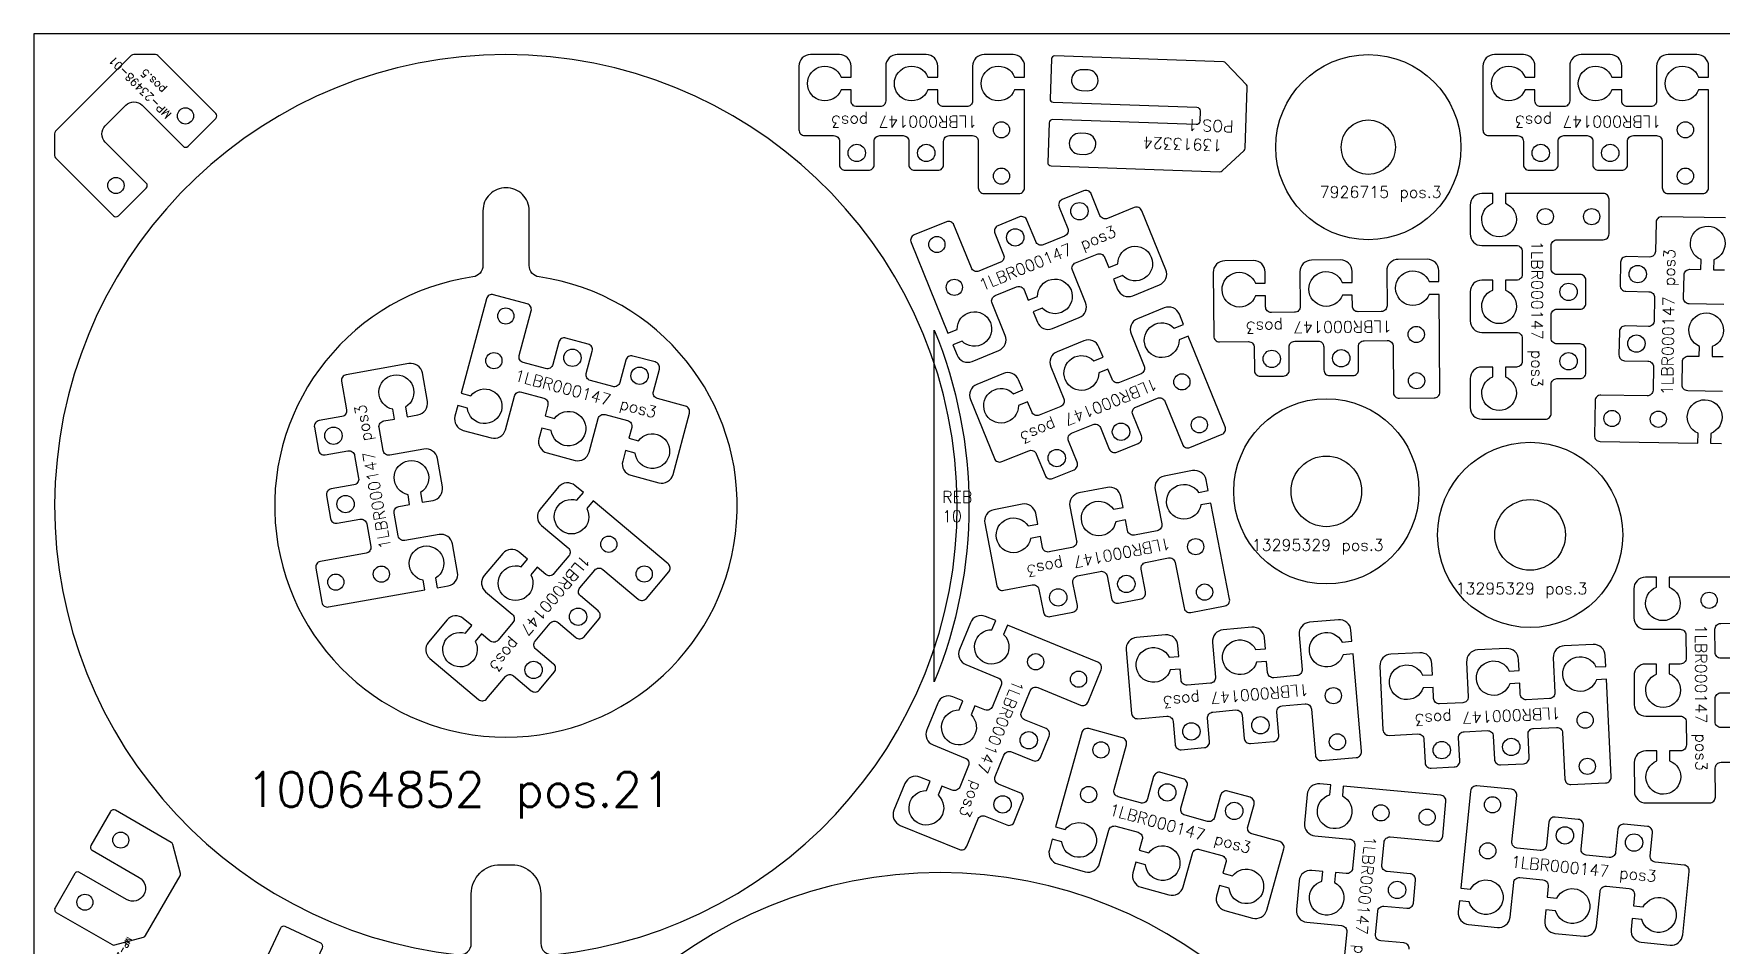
# Model space of a CAD drawing. Header units: millimetres. Extents: x 2625 to 5125, y -105 to 1860.
# Drawn here: x 2625 to 4083, y 1072 to 1860 of the extents above; entities that cross this region are included whole.
import ezdxf

# ---------------------------------------------------------------- set-up
doc = ezdxf.new("R2010")
doc.units = ezdxf.units.MM
for name, color, linetype in [('10064852', 7, 'Continuous'), ('13295329', 7, 'Continuous'), ('13913324', 7, 'Continuous'), ('1LBR000147', 7, 'Continuous'), ('7926715', 7, 'Continuous'), ('MP-23498-01', 7, 'Continuous'), ('MP-23498-02', 7, 'Continuous'), ('Rebaixo', 6, 'Continuous'), ('sheet', 24, 'Continuous'), ('Texto', 7, 'Continuous')]:
    doc.layers.add(name, color=color, linetype=linetype)
doc.styles.get("Standard").update_dxf_attribs({"font": 'txt.shx'})

msp = doc.modelspace()

# ---------------------------------------------------------------- linework, layer by layer
at = {"layer": '10064852', "color": 6}
for points in [[(3003.1, 1074.1), (3003.1, 1117, -0.414214), (3028.1, 1142), (3038.1, 1142, -0.414214), (3063.1, 1117), (3063.1, 1074.1, 0.44545), (3074.1, 1064.2, 18.947222), (2992, 1064.2, 0.44545)], [(3061.6, 1649.9, -0.372825), (3053.1, 1659.8), (3053.1, 1707, 0.414214), (3033.1, 1727), (3033.1, 1727, 0.414214), (3013.1, 1707), (3013.1, 1659.8, -0.372825), (3004.5, 1649.9, 13.928203)], [(3438.1, 367.4, 0.44545), (3449.2, 357.4, 18.947222), (3367.1, 357.4, 0.44545), (3378.1, 367.4), (3378.1, 410.3, -0.414214), (3403.1, 435.3), (3413.1, 435.3, -0.414214), (3438.1, 410.3)]]:
    msp.add_lwpolyline(points, format="xyb", close=True, dxfattribs=at)
at = {"layer": '13295329', "color": 32}
for centre, radius in [((3741.9, 1464.6), 80), ((3918, 1427), 80), ((3741.9, 1464.6), 30.5), ((3918, 1427), 30.5)]:
    msp.add_circle(centre, radius, dxfattribs=at)
at = {"layer": '13913324', "color": 32}
for points in [[(3671.8, 1761.2), (3673.6, 1813.7, 0.198912), (3672.8, 1815.9), (3655.2, 1834.7, 0.198912), (3653.1, 1835.7), (3507.4, 1840.8, 0.414214), (3504.3, 1837.9), (3503.2, 1803.9, 0.414213), (3506, 1800.8), (3630, 1796.5, -0.414213), (3632.9, 1793.4), (3632.5, 1784.4, -0.414213), (3629.4, 1781.5), (3505.5, 1785.8, 0.414214), (3502.4, 1782.9), (3501.2, 1748.9, 0.414214), (3504.1, 1745.8), (3649.8, 1740.7, 0.198912), (3651.9, 1741.5), (3670.8, 1759.1, 0.198912)], [(3530.4, 1810.9), (3535.4, 1810.8, 0.999976), (3536, 1828.8), (3531, 1828.9, 0.999894)], [(3528.5, 1756), (3533.5, 1755.8, 0.999986), (3534.1, 1773.8), (3529.1, 1774, 0.999903)]]:
    msp.add_lwpolyline(points, format="xyb", close=True, dxfattribs=at)
at = {"layer": '1LBR000147', "color": 32}
for points in [[(3331.2, 1811.5), (3322.6, 1811.5, -5.264597), (3322.6, 1822.5), (3331.2, 1822.5), (3331.2, 1832, 0.414214), (3321.2, 1842), (3296.2, 1842, 0.414214), (3286.2, 1832), (3286.2, 1777, 0.414214), (3291.2, 1772), (3316.2, 1772, -0.414214), (3321.2, 1767), (3321.2, 1747, 0.414214), (3326.2, 1742), (3346.2, 1742, 0.414214), (3351.2, 1747), (3351.2, 1767, -0.414214), (3356.2, 1772), (3376.2, 1772, -0.414214), (3381.2, 1767), (3381.2, 1747, 0.414214), (3386.2, 1742), (3406.2, 1742, 0.414214), (3411.2, 1747), (3411.2, 1767, -0.414214), (3416.2, 1772), (3436.2, 1772, -0.414214), (3441.2, 1767), (3441.2, 1727, 0.414214), (3446.2, 1722), (3476.2, 1722, 0.414214), (3481.2, 1727), (3481.2, 1811.5), (3472.6, 1811.5, -5.264597), (3472.6, 1822.5), (3481.2, 1822.5), (3481.2, 1832, 0.414214), (3471.2, 1842), (3446.2, 1842, 0.414214), (3436.2, 1832), (3436.2, 1802, -0.414214), (3431.2, 1797), (3411.2, 1797, -0.414214), (3406.2, 1802), (3406.2, 1811.5), (3397.6, 1811.5, -5.264597), (3397.6, 1822.5), (3406.2, 1822.5), (3406.2, 1832, 0.414214), (3396.2, 1842), (3371.2, 1842, 0.414214), (3361.2, 1832), (3361.2, 1802, -0.414214), (3356.2, 1797), (3336.2, 1797, -0.414214), (3331.2, 1802)], [(3922.2, 1811.5), (3913.6, 1811.5, -5.264597), (3913.6, 1822.5), (3922.2, 1822.5), (3922.2, 1832, 0.414214), (3912.2, 1842), (3887.2, 1842, 0.414214), (3877.2, 1832), (3877.2, 1777, 0.414214), (3882.2, 1772), (3907.2, 1772, -0.414214), (3912.2, 1767), (3912.2, 1747, 0.414214), (3917.2, 1742), (3937.2, 1742, 0.414214), (3942.2, 1747), (3942.2, 1767, -0.414214), (3947.2, 1772), (3967.2, 1772, -0.414214), (3972.2, 1767), (3972.2, 1747, 0.414214), (3977.2, 1742), (3997.2, 1742, 0.414214), (4002.2, 1747), (4002.2, 1767, -0.414214), (4007.2, 1772), (4027.2, 1772, -0.414214), (4032.2, 1767), (4032.2, 1727, 0.414214), (4037.2, 1722), (4067.2, 1722, 0.414214), (4072.2, 1727), (4072.2, 1811.5), (4063.6, 1811.5, -5.264597), (4063.6, 1822.5), (4072.2, 1822.5), (4072.2, 1832, 0.414214), (4062.2, 1842), (4037.2, 1842, 0.414214), (4027.2, 1832), (4027.2, 1802, -0.414214), (4022.2, 1797), (4002.2, 1797, -0.414214), (3997.2, 1802), (3997.2, 1811.5), (3988.6, 1811.5, -5.264597), (3988.6, 1822.5), (3997.2, 1822.5), (3997.2, 1832, 0.414214), (3987.2, 1842), (3962.2, 1842, 0.414214), (3952.2, 1832), (3952.2, 1802, -0.414214), (3947.2, 1797), (3927.2, 1797, -0.414214), (3922.2, 1802)], [(3553.9, 1658.1), (3561.8, 1661.3, -5.264597), (3565.9, 1651.1), (3558, 1647.9), (3561.6, 1639.1, 0.414214), (3574.7, 1633.6), (3597.8, 1643.1, 0.414214), (3603.3, 1656.1), (3582.5, 1707.1, 0.414214), (3576, 1709.8), (3552.8, 1700.3, -0.414214), (3546.3, 1703.1), (3538.8, 1721.6, 0.414214), (3532.2, 1724.3), (3513.7, 1716.8, 0.414214), (3511, 1710.3), (3518.5, 1691.7, -0.414214), (3515.8, 1685.2), (3497.3, 1677.7, -0.414214), (3490.8, 1680.4), (3483.2, 1698.9, 0.414214), (3476.7, 1701.7), (3458.2, 1694.1, 0.414214), (3455.4, 1687.6), (3463, 1669.1, -0.414214), (3460.3, 1662.5), (3441.7, 1655, -0.414214), (3435.2, 1657.7), (3420.1, 1694.8, 0.414214), (3413.6, 1697.5), (3385.8, 1686.2, 0.414214), (3383.1, 1679.6), (3415, 1601.4), (3422.9, 1604.6, -5.264597), (3427.1, 1594.5), (3419.2, 1591.2), (3422.8, 1582.4, 0.414214), (3435.8, 1576.9), (3458.9, 1586.4, 0.414214), (3464.4, 1599.4), (3453.1, 1627.2, -0.414214), (3455.8, 1633.7), (3474.3, 1641.3, -0.414214), (3480.8, 1638.6), (3484.4, 1629.8), (3492.4, 1633, -5.264597), (3496.5, 1622.8), (3488.6, 1619.6), (3492.2, 1610.8, 0.414214), (3505.2, 1605.3), (3528.4, 1614.7, 0.414214), (3533.9, 1627.8), (3522.5, 1655.6, -0.414214), (3525.3, 1662.1), (3543.8, 1669.6, -0.414214), (3550.3, 1666.9)], [(3896.7, 1572), (3896.7, 1563.5, -5.264597), (3885.7, 1563.5), (3885.7, 1572), (3876.2, 1572, 0.414214), (3866.2, 1562), (3866.2, 1537, 0.414214), (3876.2, 1527), (3931.2, 1527, 0.414214), (3936.2, 1532), (3936.2, 1557, -0.414214), (3941.2, 1562), (3961.2, 1562, 0.414214), (3966.2, 1567), (3966.2, 1587, 0.414214), (3961.2, 1592), (3941.2, 1592, -0.414214), (3936.2, 1597), (3936.2, 1617, -0.414214), (3941.2, 1622), (3961.2, 1622, 0.414214), (3966.2, 1627), (3966.2, 1647, 0.414214), (3961.2, 1652), (3941.2, 1652, -0.414214), (3936.2, 1657), (3936.2, 1677, -0.414214), (3941.2, 1682), (3981.2, 1682, 0.414214), (3986.2, 1687), (3986.2, 1717, 0.414214), (3981.2, 1722), (3896.7, 1722), (3896.7, 1713.5, -5.264597), (3885.7, 1713.5), (3885.7, 1722), (3876.2, 1722, 0.414214), (3866.2, 1712), (3866.2, 1687, 0.414214), (3876.2, 1677), (3906.2, 1677, -0.414214), (3911.2, 1672), (3911.2, 1652, -0.414214), (3906.2, 1647), (3896.7, 1647), (3896.7, 1638.5, -5.264597), (3885.7, 1638.5), (3885.7, 1647), (3876.2, 1647, 0.414214), (3866.2, 1637), (3866.2, 1612, 0.414214), (3876.2, 1602), (3906.2, 1602, -0.414214), (3911.2, 1597), (3911.2, 1577, -0.414214), (3906.2, 1572)], [(3689.3, 1633.6), (3680.8, 1633.5, -5.264597), (3680.7, 1644.5), (3689.2, 1644.6), (3689.1, 1654.1, 0.414214), (3679.1, 1664), (3654.1, 1663.8, 0.414214), (3644.1, 1653.7), (3644.6, 1598.7, 0.414214), (3649.6, 1593.8), (3674.6, 1594, -0.414214), (3679.7, 1589), (3679.8, 1569, 0.414214), (3684.9, 1564.1), (3704.9, 1564.2, 0.414214), (3709.8, 1569.3), (3709.7, 1589.3, -0.414214), (3714.6, 1594.3), (3734.6, 1594.5, -0.414214), (3739.7, 1589.5), (3739.8, 1569.5, 0.414214), (3744.9, 1564.6), (3764.9, 1564.7, 0.414214), (3769.8, 1569.8), (3769.7, 1589.8, -0.414214), (3774.6, 1594.8), (3794.6, 1595, -0.414214), (3799.7, 1590), (3800, 1550, 0.414214), (3805, 1545), (3835, 1545.3, 0.414214), (3840, 1550.3), (3839.3, 1634.8), (3830.8, 1634.8, -5.264597), (3830.7, 1645.8), (3839.2, 1645.8), (3839.1, 1655.3, 0.414214), (3829.1, 1665.2), (3804.1, 1665, 0.414214), (3794.1, 1655), (3794.4, 1625, -0.414214), (3789.4, 1619.9), (3769.4, 1619.8, -0.414214), (3764.4, 1624.7), (3764.3, 1634.2), (3755.8, 1634.1, -5.264597), (3755.7, 1645.1), (3764.2, 1645.2), (3764.1, 1654.7, 0.414214), (3754.1, 1664.6), (3729.1, 1664.4, 0.414214), (3719.1, 1654.3), (3719.4, 1624.3, -0.414214), (3714.4, 1619.3), (3694.4, 1619.1, -0.414214), (3689.4, 1624.1)], [(3139.2, 1510.5), (3147.5, 1508.3, -5.264597), (3144.6, 1497.7), (3136.4, 1499.9), (3133.9, 1490.7, 0.414214), (3141, 1478.5), (3165.1, 1472, 0.414214), (3177.4, 1479.1), (3191.6, 1532.2, 0.414214), (3188.1, 1538.3), (3163.9, 1544.8, -0.414214), (3160.4, 1550.9), (3165.6, 1570.2, 0.414214), (3162, 1576.4), (3142.7, 1581.5, 0.414214), (3136.6, 1578), (3131.4, 1558.7, -0.414214), (3125.3, 1555.2), (3106, 1560.3, -0.414214), (3102.4, 1566.5), (3107.6, 1585.8, 0.414214), (3104.1, 1591.9), (3084.8, 1597.1, 0.414214), (3078.6, 1593.5), (3073.5, 1574.2, -0.414214), (3067.3, 1570.7), (3048, 1575.9, -0.414214), (3044.5, 1582), (3054.8, 1620.6, 0.414214), (3051.3, 1626.7), (3022.3, 1634.5, 0.414214), (3016.2, 1631), (2994.3, 1549.4), (3002.6, 1547.1, -5.264597), (2999.7, 1536.5), (2991.5, 1538.7), (2989, 1529.6, 0.414214), (2996.1, 1517.3), (3020.2, 1510.8, 0.414214), (3032.5, 1517.9), (3040.3, 1546.9, -0.414214), (3046.4, 1550.4), (3065.7, 1545.2, -0.414214), (3069.2, 1539.1), (3066.8, 1529.9), (3075, 1527.7, -5.264597), (3072.2, 1517.1), (3063.9, 1519.3), (3061.5, 1510.1, 0.414214), (3068.5, 1497.9), (3092.7, 1491.4, 0.414214), (3104.9, 1498.5), (3112.7, 1527.5, -0.414214), (3118.8, 1531), (3138.1, 1525.8, -0.414214), (3141.7, 1519.7)], [(3483.7, 1542), (3475.8, 1538.7, -5.264597), (3471.7, 1548.9), (3479.6, 1552.2), (3476, 1561, 0.414214), (3462.9, 1566.4), (3439.8, 1557, 0.414214), (3434.3, 1543.9), (3455.1, 1493, 0.414214), (3461.6, 1490.3), (3484.8, 1499.7, -0.414214), (3491.3, 1497), (3498.9, 1478.5, 0.414214), (3505.4, 1475.7), (3523.9, 1483.3, 0.414214), (3526.6, 1489.8), (3519.1, 1508.3, -0.414214), (3521.8, 1514.9), (3540.3, 1522.4, -0.414214), (3546.8, 1519.7), (3554.4, 1501.2, 0.414214), (3560.9, 1498.4), (3579.4, 1506, 0.414214), (3582.2, 1512.5), (3574.6, 1531, -0.414214), (3577.4, 1537.5), (3595.9, 1545.1, -0.414214), (3602.4, 1542.4), (3617.5, 1505.3, 0.414214), (3624, 1502.6), (3651.8, 1513.9, 0.414214), (3654.5, 1520.4), (3622.6, 1598.7), (3614.7, 1595.4, -5.264597), (3610.5, 1605.6), (3618.4, 1608.9), (3614.9, 1617.7, 0.414214), (3601.8, 1623.1), (3578.7, 1613.7, 0.414214), (3573.2, 1600.6), (3584.5, 1572.9, -0.414214), (3581.8, 1566.3), (3563.3, 1558.8, -0.414214), (3556.8, 1561.5), (3553.2, 1570.3), (3545.3, 1567.1, -5.264597), (3541.1, 1577.3), (3549, 1580.5), (3545.4, 1589.3, 0.414214), (3532.4, 1594.8), (3509.2, 1585.3, 0.414214), (3503.8, 1572.3), (3515.1, 1544.5, -0.414214), (3512.4, 1538), (3493.8, 1530.4, -0.414214), (3487.3, 1533.2)], [(2936.8, 1527.1), (2935.3, 1535.5, -5.264597), (2946.2, 1537.4), (2947.7, 1529), (2957, 1530.7, 0.414214), (2965.1, 1542.3), (2960.8, 1566.9, 0.414214), (2949.2, 1575), (2895, 1565.4, 0.414214), (2891, 1559.7), (2895.3, 1535, -0.414214), (2891.3, 1529.2), (2871.6, 1525.8, 0.414214), (2867.5, 1520), (2871, 1500.3, 0.414214), (2876.8, 1496.2), (2896.5, 1499.7, -0.414214), (2902.3, 1495.6), (2905.7, 1475.9, -0.414214), (2901.7, 1470.2), (2882, 1466.7, 0.414214), (2877.9, 1460.9), (2881.4, 1441.2, 0.414214), (2887.2, 1437.1), (2906.9, 1440.6, -0.414214), (2912.7, 1436.6), (2916.2, 1416.9, -0.414214), (2912.1, 1411.1), (2872.7, 1404.1, 0.414214), (2868.7, 1398.3), (2873.9, 1368.8, 0.414214), (2879.7, 1364.7), (2962.9, 1379.4), (2961.4, 1387.8, -5.264597), (2972.2, 1389.7), (2973.7, 1381.3), (2983.1, 1383, 0.414214), (2991.2, 1394.5), (2986.8, 1419.2, 0.414214), (2975.2, 1427.3), (2945.7, 1422.1, -0.414214), (2939.9, 1426.1), (2936.4, 1445.8, -0.414214), (2940.5, 1451.6), (2949.8, 1453.3), (2948.4, 1461.7, -5.264597), (2959.2, 1463.6), (2960.7, 1455.2), (2970, 1456.8, 0.414214), (2978.1, 1468.4), (2973.8, 1493, 0.414214), (2962.2, 1501.1), (2932.7, 1495.9, -0.414214), (2926.9, 1500), (2923.4, 1519.7, -0.414214), (2927.5, 1525.5)], [(3494.8, 1425.5), (3486.4, 1423.9, -5.264597), (3484.3, 1434.7), (3492.7, 1436.3), (3490.8, 1445.7, 0.414214), (3479.1, 1453.5), (3454.6, 1448.7, 0.414214), (3446.7, 1437), (3457.3, 1383, 0.414214), (3463.2, 1379.1), (3487.7, 1383.9, -0.414214), (3493.6, 1379.9), (3497.4, 1360.3, 0.414214), (3503.3, 1356.4), (3522.9, 1360.3, 0.414214), (3526.9, 1366.1), (3523, 1385.7, -0.414214), (3527, 1391.6), (3546.6, 1395.5, -0.414214), (3552.4, 1391.5), (3556.3, 1371.9, 0.414214), (3562.2, 1368), (3581.8, 1371.8, 0.414214), (3585.7, 1377.7), (3581.9, 1397.3, -0.414214), (3585.8, 1403.2), (3605.4, 1407.1, -0.414214), (3611.3, 1403.1), (3619, 1363.9, 0.414214), (3624.9, 1360), (3654.4, 1365.7, 0.414214), (3658.3, 1371.6), (3642, 1454.5), (3633.6, 1452.9, -5.264597), (3631.5, 1463.7), (3639.8, 1465.3), (3638, 1474.6, 0.414214), (3626.3, 1482.5), (3601.7, 1477.7, 0.414214), (3593.9, 1465.9), (3599.7, 1436.5, -0.414214), (3595.7, 1430.6), (3576.1, 1426.8, -0.414214), (3570.2, 1430.7), (3568.4, 1440), (3560, 1438.4, -5.264597), (3557.9, 1449.2), (3566.3, 1450.8), (3564.4, 1460.1, 0.414214), (3552.7, 1468), (3528.1, 1463.2, 0.414214), (3520.3, 1451.5), (3526.1, 1422, -0.414214), (3522.1, 1416.1), (3502.5, 1412.3, -0.414214), (3496.6, 1416.2)], [(3011.9, 1341.5), (3006.4, 1335, -5.264597), (2998, 1342), (3003.5, 1348.6), (2996.2, 1354.7, 0.414214), (2982.1, 1353.5), (2966.1, 1334.3, 0.414214), (2967.3, 1320.2), (3009.4, 1284.9, 0.414214), (3016.5, 1285.5), (3032.5, 1304.6, -0.414214), (3039.6, 1305.2), (3054.9, 1292.4, 0.414214), (3061.9, 1293), (3074.8, 1308.3, 0.414214), (3074.2, 1315.4), (3058.9, 1328.2, -0.414214), (3058.2, 1335.3), (3071.1, 1350.6, -0.414214), (3078.1, 1351.2), (3093.5, 1338.4, 0.414214), (3100.5, 1339), (3113.4, 1354.3, 0.414214), (3112.7, 1361.3), (3097.4, 1374.2, -0.414214), (3096.8, 1381.2), (3109.7, 1396.6, -0.414214), (3116.7, 1397.2), (3147.4, 1371.5, 0.414214), (3154.4, 1372.1), (3173.7, 1395.1, 0.414214), (3173.1, 1402.1), (3108.3, 1456.4), (3102.8, 1449.9, -5.264597), (3094.4, 1456.9), (3099.9, 1463.5), (3092.6, 1469.6, 0.414214), (3078.5, 1468.4), (3062.5, 1449.2, 0.414214), (3063.7, 1435.1), (3086.7, 1415.8, -0.414214), (3087.3, 1408.8), (3074.4, 1393.5, -0.414214), (3067.4, 1392.9), (3060.1, 1399), (3054.6, 1392.4, -5.264597), (3046.2, 1399.5), (3051.7, 1406), (3044.4, 1412.1, 0.414214), (3030.3, 1410.9), (3014.3, 1391.8, 0.414214), (3015.5, 1377.7), (3038.5, 1358.4, -0.414214), (3039.1, 1351.3), (3026.2, 1336, -0.414214), (3019.2, 1335.4)], [(3409.8, 1210), (3406.6, 1202.1, -5.264597), (3396.4, 1206.2), (3399.6, 1214.1), (3390.8, 1217.7, 0.414214), (3377.8, 1212.2), (3368.3, 1189.1, 0.414214), (3373.8, 1176), (3424.8, 1155.3, 0.414214), (3431.3, 1158), (3440.7, 1181.2, -0.414214), (3447.2, 1183.9), (3465.8, 1176.4, 0.414214), (3472.3, 1179.1), (3479.8, 1197.7, 0.414214), (3477.1, 1204.2), (3458.5, 1211.7, -0.414214), (3455.8, 1218.2), (3463.3, 1236.8, -0.414214), (3469.9, 1239.5), (3488.4, 1232, 0.414214), (3494.9, 1234.7), (3502.4, 1253.2, 0.414214), (3499.7, 1259.7), (3481.2, 1267.3, -0.414214), (3478.4, 1273.8), (3486, 1292.3, -0.414214), (3492.5, 1295.1), (3529.5, 1280, 0.414214), (3536.1, 1282.7), (3547.4, 1310.5, 0.414214), (3544.6, 1317), (3466.4, 1348.9), (3463.1, 1341, -5.264597), (3453, 1345.1), (3456.2, 1353), (3447.4, 1356.6, 0.414214), (3434.4, 1351.1), (3424.9, 1328, 0.414214), (3430.4, 1315), (3458.2, 1303.6, -0.414214), (3460.9, 1297.1), (3453.4, 1278.6, -0.414214), (3446.9, 1275.9), (3438.1, 1279.4), (3434.9, 1271.5, -5.264597), (3424.7, 1275.7), (3427.9, 1283.6), (3419.1, 1287.2, 0.414214), (3406.1, 1281.7), (3396.6, 1258.5, 0.414214), (3402.1, 1245.5), (3429.9, 1234.2, -0.414214), (3432.7, 1227.7), (3425.1, 1209.1, -0.414214), (3418.6, 1206.4)], [(3615.5, 1311.1), (3607, 1310.3, -5.264597), (3606.1, 1321.3), (3614.6, 1322), (3613.7, 1331.5, 0.414214), (3602.9, 1340.6), (3578, 1338.4, 0.414214), (3568.9, 1327.6), (3573.7, 1272.8, 0.414214), (3579.1, 1268.2), (3604, 1270.4, -0.414214), (3609.5, 1265.9), (3611.2, 1246, 0.414214), (3616.6, 1241.4), (3636.5, 1243.2, 0.414214), (3641.1, 1248.6), (3639.3, 1268.5, -0.414214), (3643.9, 1273.9), (3663.8, 1275.7, -0.414214), (3669.2, 1271.1), (3671, 1251.2, 0.414214), (3676.4, 1246.7), (3696.3, 1248.4, 0.414214), (3700.9, 1253.8), (3699.1, 1273.8, -0.414214), (3703.7, 1279.2), (3723.6, 1280.9, -0.414214), (3729, 1276.4), (3732.5, 1236.5, 0.414214), (3737.9, 1232), (3767.8, 1234.6, 0.414214), (3772.3, 1240), (3765, 1324.2), (3756.4, 1323.5, -5.264597), (3755.5, 1334.4), (3764, 1335.2), (3763.2, 1344.6, 0.414214), (3752.3, 1353.7), (3727.4, 1351.5, 0.414214), (3718.3, 1340.7), (3721, 1310.8, -0.414214), (3716.4, 1305.4), (3696.5, 1303.6, -0.414214), (3691.1, 1308.2), (3690.2, 1317.6), (3681.7, 1316.9, -5.264597), (3680.8, 1327.9), (3689.3, 1328.6), (3688.5, 1338.1, 0.414214), (3677.6, 1347.2), (3652.7, 1345, 0.414214), (3643.6, 1334.1), (3646.2, 1304.2, -0.414214), (3641.7, 1298.8), (3621.8, 1297.1, -0.414214), (3616.4, 1301.6)], [(3834.1, 1295.2), (3825.6, 1294.8, -5.264597), (3825.1, 1305.8), (3833.6, 1306.2), (3833.2, 1315.7, 0.414214), (3822.7, 1325.2), (3797.7, 1324, 0.414214), (3788.2, 1313.5), (3790.8, 1258.6, 0.414214), (3796.1, 1253.8), (3821, 1255, -0.414214), (3826.3, 1250.2), (3827.2, 1230.3, 0.414214), (3832.5, 1225.5), (3852.4, 1226.5, 0.414214), (3857.2, 1231.7), (3856.2, 1251.7, -0.414214), (3861, 1256.9), (3881, 1257.9, -0.414214), (3886.2, 1253.1), (3887.2, 1233.1, 0.414214), (3892.4, 1228.4), (3912.4, 1229.3, 0.414214), (3917.1, 1234.6), (3916.2, 1254.5, -0.414214), (3920.9, 1259.8), (3940.9, 1260.7, -0.414214), (3946.1, 1256), (3948, 1216, 0.414214), (3953.3, 1211.3), (3983.2, 1212.7, 0.414214), (3988, 1217.9), (3984, 1302.3), (3975.4, 1301.9, -5.264597), (3974.9, 1312.9), (3983.4, 1313.3), (3983, 1322.8, 0.414214), (3972.5, 1332.3), (3947.5, 1331.1, 0.414214), (3938, 1320.7), (3939.5, 1290.7, -0.414214), (3934.7, 1285.5), (3914.7, 1284.5, -0.414214), (3909.5, 1289.3), (3909.1, 1298.8), (3900.5, 1298.4, -5.264597), (3900, 1309.3), (3908.5, 1309.7), (3908.1, 1319.2, 0.414214), (3897.6, 1328.7), (3872.6, 1327.6, 0.414214), (3863.1, 1317.1), (3864.6, 1287.1, -0.414214), (3859.8, 1281.9), (3839.8, 1280.9, -0.414214), (3834.6, 1285.7)], [(3652.6, 1134.6), (3660.8, 1132.3, -5.264597), (3657.9, 1121.7), (3649.6, 1124), (3647.1, 1114.9, 0.414214), (3654.1, 1102.6), (3678.1, 1095.9, 0.414214), (3690.5, 1102.8), (3705.2, 1155.8, 0.414214), (3701.7, 1162), (3677.6, 1168.7, -0.414214), (3674.1, 1174.8), (3679.5, 1194.1, 0.414214), (3676, 1200.3), (3656.7, 1205.6, 0.414214), (3650.6, 1202.1), (3645.2, 1182.9, -0.414214), (3639.1, 1179.4), (3619.8, 1184.7, -0.414214), (3616.3, 1190.9), (3621.7, 1210.2, 0.414214), (3618.2, 1216.3), (3598.9, 1221.7, 0.414214), (3592.7, 1218.2), (3587.4, 1198.9, -0.414214), (3581.2, 1195.4), (3562, 1200.8, -0.414214), (3558.5, 1206.9), (3569.2, 1245.5, 0.414214), (3565.7, 1251.6), (3536.8, 1259.6, 0.414214), (3530.6, 1256.2), (3508, 1174.7), (3516.3, 1172.5, -5.264597), (3513.3, 1161.9), (3505.1, 1164.1), (3502.6, 1155, 0.414214), (3509.5, 1142.7), (3533.6, 1136, 0.414214), (3545.9, 1143), (3553.9, 1171.9, -0.414214), (3560.1, 1175.3), (3579.4, 1170, -0.414214), (3582.9, 1163.8), (3580.3, 1154.7), (3588.5, 1152.4, -5.264597), (3585.6, 1141.8), (3577.4, 1144.1), (3574.8, 1134.9, 0.414214), (3581.8, 1122.6), (3605.9, 1115.9, 0.414214), (3618.2, 1122.9), (3626.2, 1151.8, -0.414214), (3632.4, 1155.3), (3651.6, 1149.9, -0.414214), (3655.1, 1143.8)], [(4007.3, 1106.4), (4015.8, 1105.6, -5.264597), (4014.6, 1094.6), (4006.1, 1095.5), (4005.2, 1086, 0.414214), (4014.1, 1075.1), (4039, 1072.5, 0.414214), (4049.9, 1081.5), (4055.5, 1136.2, 0.414214), (4051.1, 1141.7), (4026.2, 1144.2, -0.414214), (4021.7, 1149.7), (4023.7, 1169.6, 0.414214), (4019.3, 1175.1), (3999.4, 1177.1, 0.414214), (3993.9, 1172.6), (3991.9, 1152.7, -0.414214), (3986.4, 1148.3), (3966.5, 1150.3, -0.414214), (3962, 1155.8), (3964.1, 1175.7, 0.414214), (3959.6, 1181.2), (3939.7, 1183.2, 0.414214), (3934.2, 1178.7), (3932.2, 1158.8, -0.414214), (3926.7, 1154.4), (3906.8, 1156.4, -0.414214), (3902.3, 1161.9), (3906.4, 1201.7, 0.414214), (3901.9, 1207.2), (3872.1, 1210.2, 0.414214), (3866.6, 1205.7), (3858, 1121.7), (3866.5, 1120.8, -5.264597), (3865.4, 1109.9), (3856.9, 1110.7), (3855.9, 1101.3, 0.414214), (3864.9, 1090.3), (3889.7, 1087.8, 0.414214), (3900.7, 1096.7), (3903.8, 1126.6, -0.414214), (3909.2, 1131), (3929.1, 1129, -0.414214), (3933.6, 1123.5), (3932.6, 1114.1), (3941.1, 1113.2, -5.264597), (3940, 1102.2), (3931.5, 1103.1), (3930.6, 1093.7, 0.414214), (3939.5, 1082.7), (3964.4, 1080.2, 0.414214), (3975.3, 1089.1), (3978.4, 1118.9, -0.414214), (3983.9, 1123.4), (4003.7, 1121.4, -0.414214), (4008.2, 1115.9)]]:
    msp.add_lwpolyline(points, format="xyb", close=True, dxfattribs=at)
for points in [[(4086.8, 1701), (4031.8, 1701.9, 0.414214), (4026.8, 1697), (4026.3, 1672, -0.414214), (4021.2, 1667.1), (4001.2, 1667.4, 0.414214), (3996.2, 1662.5), (3995.8, 1642.5, 0.414214), (4000.7, 1637.5), (4020.7, 1637.1, -0.414214), (4025.6, 1632), (4025.3, 1612, -0.414214), (4020.2, 1607.1), (4000.2, 1607.5, 0.414214), (3995.1, 1602.5), (3994.8, 1582.5, 0.414214), (3999.7, 1577.5), (4019.7, 1577.1, -0.414214), (4024.6, 1572), (4024.2, 1552, -0.414214), (4019.1, 1547.1), (3979.1, 1547.8, 0.414214), (3974.1, 1542.9), (3973.5, 1512.9, 0.414214), (3978.4, 1507.8), (4062.9, 1506.3), (4063.1, 1514.9, -5.264597), (4074.1, 1514.7), (4073.9, 1506.2), (4083.4, 1506, 0.414214)], [(4085.5, 1626), (4055.5, 1626.5, -0.414214), (4050.6, 1631.6), (4051, 1651.6, -0.414214), (4056.1, 1656.5), (4065.6, 1656.3), (4065.7, 1664.9, -5.264597), (4076.7, 1664.7), (4076.6, 1656.1), (4086.1, 1656, 0.414214)], [(4084.2, 1551), (4054.2, 1551.5, -0.414214), (4049.3, 1556.6), (4049.7, 1576.6, -0.414214), (4054.7, 1581.5), (4064.2, 1581.3), (4064.4, 1589.9, -5.264597), (4075.4, 1589.7), (4075.2, 1581.1), (4084.7, 1581, 0.414214)], [(4122.6, 1390.6), (4038.1, 1390.4), (4038.1, 1381.9, -5.264597), (4027.1, 1381.8), (4027.1, 1390.4), (4017.6, 1390.4, 0.414214), (4007.6, 1380.3), (4007.7, 1355.3, 0.414214), (4017.7, 1345.4), (4047.7, 1345.4, -0.414214), (4052.7, 1340.5), (4052.8, 1320.5, -0.414214), (4047.8, 1315.4), (4038.3, 1315.4), (4038.3, 1306.9, -5.264597), (4027.3, 1306.8), (4027.3, 1315.4), (4017.8, 1315.4, 0.414214), (4007.8, 1305.3), (4007.9, 1280.3, 0.414214), (4017.9, 1270.4), (4047.9, 1270.4, -0.414214), (4052.9, 1265.5), (4053, 1245.5, -0.414214), (4048, 1240.4), (4038.5, 1240.4), (4038.5, 1231.9, -5.264597), (4027.5, 1231.8), (4027.5, 1240.4), (4018, 1240.4, 0.414214), (4008, 1230.3), (4008.1, 1205.3, 0.414214), (4018.1, 1195.4), (4073.1, 1195.5, 0.414214), (4078.1, 1200.5), (4078, 1225.5, -0.414214), (4083, 1230.5), (4103, 1230.6, 0.414214)], [(4102.8, 1320.6), (4082.8, 1320.5, -0.414214), (4077.8, 1325.5), (4077.7, 1345.5, -0.414214), (4082.7, 1350.5), (4122.7, 1350.6, 0.414214)], [(4102.9, 1260.6), (4082.9, 1260.5, -0.414214), (4077.9, 1265.5), (4077.9, 1285.5, -0.414214), (4082.9, 1290.5), (4102.9, 1290.6, 0.414214)], [(3813.4, 1069.1, 0.414214), (3808.9, 1074.5), (3788.9, 1076.3, -0.414214), (3784.4, 1081.8), (3786.3, 1101.7, -0.414214), (3791.7, 1106.2), (3811.6, 1104.4, 0.414214), (3817.1, 1108.9), (3818.9, 1128.8, 0.414214), (3814.4, 1134.2), (3794.5, 1136.1, -0.414214), (3790, 1141.5), (3791.8, 1161.4, -0.414214), (3797.2, 1166), (3837.1, 1162.3, 0.414214), (3842.5, 1166.8), (3845.3, 1196.7, 0.414214), (3840.8, 1202.1), (3756.6, 1209.9), (3755.8, 1201.4, -5.264597), (3744.9, 1202.4), (3745.7, 1210.9), (3736.2, 1211.8, 0.414214), (3725.3, 1202.7), (3723, 1177.9, 0.414214), (3732.1, 1167), (3761.9, 1164.2, -0.414214), (3766.5, 1158.8), (3764.6, 1138.9, -0.414214), (3759.2, 1134.3), (3749.7, 1135.2), (3748.9, 1126.7, -5.264597), (3738, 1127.7), (3738.8, 1136.2), (3729.3, 1137.1, 0.414214), (3718.4, 1128.1), (3716.1, 1103.2, 0.414214), (3725.1, 1092.3), (3755, 1089.5, -0.414214), (3759.5, 1084.1), (3757.7, 1064.2, -0.414214)]]:
    msp.add_lwpolyline(points, format="xyb", dxfattribs=at)
for centre, radius in [((3461.2, 1777), 7), ((4052.2, 1777), 7), ((3336.2, 1757), 7.5), ((3396.2, 1757), 7.5), ((3927.2, 1757), 7.5), ((3987.2, 1757), 7.5), ((3461.2, 1737), 7), ((4052.2, 1737), 7), ((3528.6, 1706.7), 7.5), ((3931.2, 1702), 7), ((3971.2, 1702), 7), ((3473.1, 1684), 7.5), ((3405.4, 1677.9), 7), ((3420.5, 1640.9), 7), ((4011, 1652.3), 7.5), ((3951.2, 1637), 7.5), ((3032.9, 1616.1), 7), ((3819.6, 1600.2), 7), ((4009.9, 1592.3), 7.5), ((3022.6, 1577.5), 7), ((3090.5, 1580), 7.5), ((3694.8, 1579.1), 7.5), ((3754.8, 1579.6), 7.5), ((3951.2, 1577), 7.5), ((3148.5, 1564.5), 7.5), ((3617.1, 1559.2), 7), ((3819.9, 1560.2), 7), ((3988.8, 1527.6), 7), ((4028.8, 1526.9), 7), ((2884, 1512.7), 7.5), ((3564.5, 1516.1), 7.5), ((3632.2, 1522.1), 7), ((3509, 1493.4), 7.5), ((2894.4, 1453.6), 7.5), ((3121.9, 1418.9), 7), ((3629, 1416.8), 7), ((2925.4, 1393.1), 7), ((3152.5, 1393.2), 7), ((2886, 1386.2), 7), ((3569.1, 1384.6), 7.5), ((3510.2, 1373), 7.5), ((3636.7, 1377.6), 7), ((4072.7, 1370.5), 7), ((3095.4, 1356.3), 7.5), ((3056.9, 1310.3), 7.5), ((3490.8, 1317.4), 7), ((3527.8, 1302.3), 7), ((3748, 1288.1), 7), ((3685, 1262.5), 7.5), ((3965.6, 1266.9), 7), ((3484.8, 1249.6), 7.5), ((3625.3, 1257.2), 7.5), ((3751.5, 1248.2), 7), ((3547.2, 1241.2), 7), ((3841.7, 1241), 7.5), ((3901.7, 1243.8), 7.5), ((3967.5, 1227), 7), ((3604.5, 1204.5), 7.5), ((3462.2, 1194.1), 7.5), ((3536.5, 1202.6), 7), ((3662.3, 1188.5), 7.5), ((3885.5, 1193.8), 7), ((3789.1, 1186.8), 7), ((3829, 1183.1), 7), ((3948.1, 1167.3), 7.5), ((4007.8, 1161.2), 7.5), ((3881.4, 1154), 7), ((3803.1, 1120.2), 7.5)]:
    msp.add_circle(centre, radius, dxfattribs=at)
at = {"layer": '7926715', "color": 32}
for radius in [80, 23.5]:
    msp.add_circle((3778.2, 1762), radius, dxfattribs=at)
at = {"layer": 'MP-23498-01', "color": 32}
msp.add_lwpolyline([(2643.9, 1775.7, 0.198912), (2643, 1773.6), (2643, 1754.9, 0.198912), (2643.9, 1752.7), (2693.9, 1702.7, 0.414214), (2698.2, 1702.7), (2722.2, 1726.7, 0.414214), (2722.2, 1731), (2686.8, 1766.3, -0.414214), (2686.8, 1780.5), (2704.5, 1798.2, -0.414214), (2718.7, 1798.2), (2754, 1762.8, 0.414213), (2758.3, 1762.8), (2782.3, 1786.8, 0.414214), (2782.3, 1791.1), (2732.3, 1841.1, 0.198912), (2730.1, 1842), (2711.4, 1842, 0.198912), (2709.3, 1841.1)], format="xyb", close=True, dxfattribs=at)
for centre in [(2756.1, 1789), (2696, 1728.9)]:
    msp.add_circle(centre, 7, dxfattribs=at)
at = {"layer": 'MP-23498-02', "color": 32}
for points in [[(2705.1, 1112), (2664.5, 1135.4, 0.414214), (2660.4, 1134.3), (2643.4, 1104.9, 0.414214), (2644.5, 1100.8), (2692.7, 1073, 0.200058), (2695, 1072.7), (2719.9, 1079.5, 0.197768), (2721.7, 1080.9), (2751.4, 1132.3, 0.197768), (2751.7, 1134.5), (2745.1, 1159.5, 0.200057), (2743.7, 1161.3), (2695.5, 1189.1, 0.414214), (2691.4, 1188), (2674.4, 1158.6, 0.414214), (2675.5, 1154.5), (2716.1, 1131.1, -0.995881)], [(2854.7, 1027.7), (2874.5, 1070.2, 0.414214), (2873, 1074.2), (2842.2, 1088.5, 0.414214), (2838.2, 1087.1), (2814.7, 1036.7, 0.200058), (2814.6, 1034.4), (2823.5, 1010.2, 0.197768), (2825.1, 1008.5), (2878.9, 983.4, 0.197768), (2881.2, 983.3), (2905.4, 992, 0.200058), (2907.2, 993.6), (2930.7, 1044, 0.414214), (2929.2, 1048), (2898.4, 1062.3, 0.414214), (2894.4, 1060.9), (2874.6, 1018.4, -0.995881)]]:
    msp.add_lwpolyline(points, format="xyb", close=True, dxfattribs=at)
for centre in [(2700.2, 1163.3), (2669.2, 1109.6)]:
    msp.add_circle(centre, 6.94, dxfattribs=at)
at = {"layer": 'Rebaixo', "color": 6}
msp.add_lwpolyline([(3403.1, 1604, -0.197386), (3403.1, 1300)], format="xyb", close=True, dxfattribs=at)
at = {"layer": 'sheet', "color": 7}
msp.add_lwpolyline([(2625, 0), (5125, 0), (5125, 1860), (2625, 1860)], close=True, dxfattribs=at)

# ---------------------------------------------------------------- texts
at = {"layer": 'Rebaixo', "color": 6, "insert": (3409.9, 1464.8), "char_height": 10, "attachment_point": 1}
msp.add_mtext_dynamic_manual_height_columns('REB\\P10', width=17.645, gutter_width=12.5, heights=[0], dxfattribs=at)
at = {"layer": 'Texto', "color": 32, "attachment_point": 1}
for s, insert, char_height, width, rotation in [('MP-23498-01\\P   pos.5', (2739.5, 1785.9), 7, 60.843, 135), ('1LBR000147 pos3', (3440.3, 1779.1), 10, 148.793, 180), ('{\\W1.031454; }13913324 POS.1', (3661, 1758.2), 10, 111.11, 178), ('1LBR000147 pos3', (4031.3, 1779.1), 10, 148.793, 180), ('1LBR000147 pos3', (3440.6, 1646.9), 10, 148.793, 22.2087), ('1LBR000147 pos3', (3929.1, 1681.1), 10, 148.793, 269.9998), ('1LBR000147 pos3', (4031.3, 1547.8), 10, 148.793, 89), ('1LBR000147 pos3', (3798.7, 1602.1), 10, 148.793, 180.4698), ('1LBR000147 pos3', (3042.2, 1570.1), 10, 148.793, 345), ('1LBR000147 pos3', (3597, 1553.2), 10, 148.793, 202.2087), ('1LBR000147 pos3', (2923.9, 1414), 10, 148.793, 100), ('1LBR000147 pos3', (3608.1, 1414.8), 10, 148.793, 191.1414), ('1LBR000147 pos3', (3106.9, 1404.3), 10, 148.793, 230), ('1LBR000147 pos3', (4070.6, 1349.6), 10, 148.793, 270.1464), ('1LBR000147 pos3', (3481, 1298.8), 10, 148.793, 247.84), ('1LBR000147 pos3', (3727.1, 1288.3), 10, 148.793, 185.0158), ('1LBR000147 pos3', (3944.7, 1268), 10, 148.793, 182.739), ('1LBR000147 pos3', (3556.1, 1195), 10, 148.793, 344.4862), ('1LBR000147 pos3', (3785.1, 1166.2), 10, 148.793, 264.7093), ('1LBR000147 pos3', (3902, 1149.8), 10, 148.793, 354.1725), ('{\\W9.62184;  }MP-23498/02 POS.6', (2710.3, 1077.8), 5, 138.306, 240)]:
    msp.add_mtext(s, dxfattribs=dict(at, insert=insert, char_height=char_height, width=width, rotation=rotation))
at = {"layer": 'Texto', "color": 32, "char_height": 10}
for s, insert, width, attachment_point in [('7926715 pos.3', (3736.2, 1728.2), 218.374, 1), ('13295329 pos.3', (3791.4, 1423.3), 201.139, 3), ('13295329 pos.3', (3967.5, 1385.7), 201.139, 3)]:
    msp.add_mtext(s, dxfattribs=dict(at, insert=insert, width=width, attachment_point=attachment_point))
at = {"layer": 'Texto', "color": 6, "insert": (3176.4, 1222), "char_height": 30, "width": 353.637, "attachment_point": 3}
msp.add_mtext('10064852 pos.21', dxfattribs=at)

doc.saveas('drawing.dxf')
